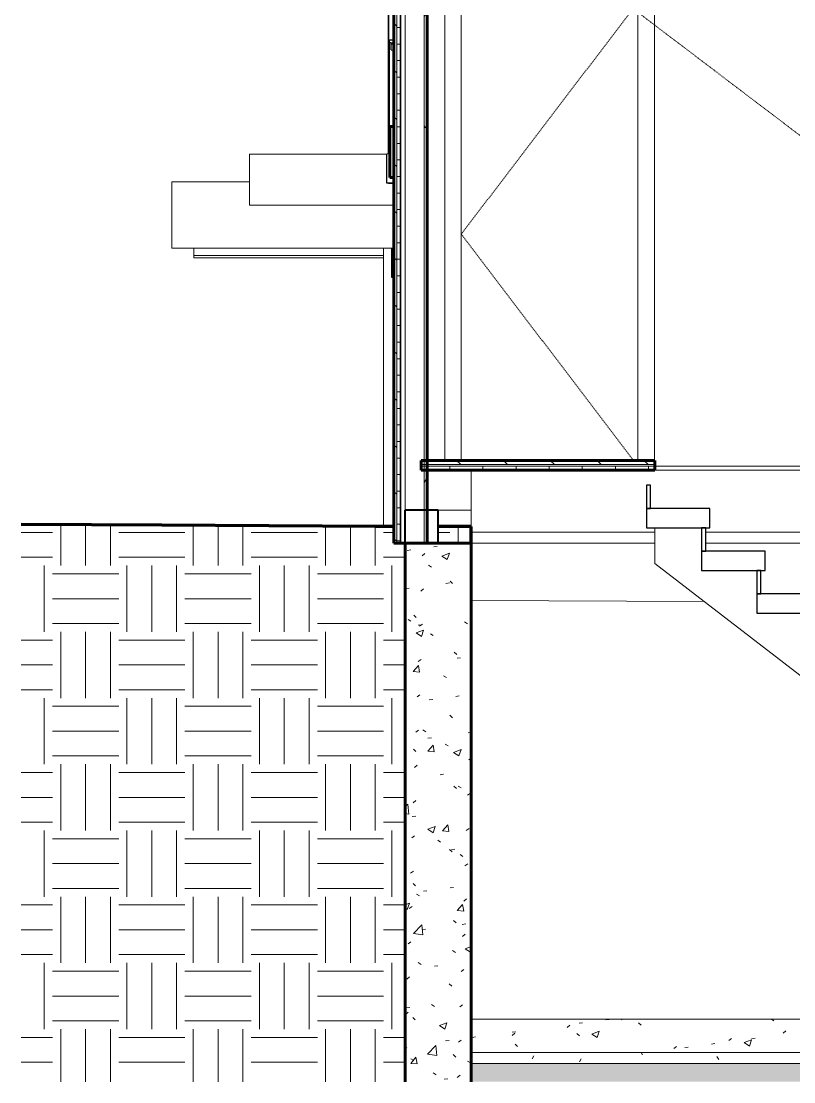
# Model space of a CAD drawing. Header units: inches. Extents: x 94 to 2128, y -110 to 279.
# Drawn here: x 94.1 to 234.1, y -110.1 to 82.1 of the extents above; entities that cross this region are included whole.
import ezdxf

# ---------------------------------------------------------------- set-up
doc = ezdxf.new("R2010")
doc.units = ezdxf.units.IN
doc.header["$MEASUREMENT"] = 0
doc.linetypes.add('Dash 1_16_', pattern=[0.125, 0.0625, -0.0625])
doc.linetypes.add('Hidden 1_8_', pattern=[0.1875, 0.125, -0.0625])
for name, color, linetype, lineweight in [('A-DETL-HDLN', 90, 'Hidden 1_8_', 9), ('A-DOOR', 31, 'Continuous', 18), ('A-DOOR-FRAM', 31, 'Continuous', 9), ('A-FLOR', 192, 'Continuous', 18), ('A-FLOR-MCUT', 51, 'Continuous', 18), ('A-FLOR-PATT', 8, 'Continuous', 60), ('A-GLAZ', 151, 'Continuous', 18), ('A-ROOF', 132, 'Continuous', 18), ('A-WALL', 113, 'Continuous', 18), ('A-WALL-PATT', 111, 'Continuous', 18), ('C-BLDG-PADS', 91, 'Continuous', 9), ('C-TOPO', 7, 'Continuous', 9), ('I-WALL', 2, 'Continuous', 18), ('Q-CASE', 31, 'Continuous', 9), ('S-BEAM', 12, 'Continuous', 9), ('S-FNDN', 32, 'Continuous', 18), ('S-STRS', 31, 'Continuous', 9)]:
    doc.layers.add(name, color=color, linetype=linetype, lineweight=lineweight)
pattern_1 = [(135, (267.742, 68.948), (-4.24264, -4.24264), [])]
pattern_2 = [(50, (267.742, 68.948), (13.77135, -1.20496), [1.44, -15.84]), (355, (267.742, 68.948), (-2.6644, 14.4422), [1.152, -12.672]), (100.451, (268.889, 68.847), (11.1071, 13.2374), [1.224, -13.462]), (46.184, (267.742, 72.788), (20.4913, -3.1779), [2.16, -23.76]), (96.636, (269.449, 72.523), (17.9459, 18.7032), [1.836, -20.193]), (351.184, (267.742, 72.788), (17.9454, 18.7026), [1.728, -19.008]), (21, (269.662, 71.828), (11.4605, -7.73037), [1.44, -15.84]), (326, (269.662, 71.828), (4.67135, 13.92315), [1.152, -12.672]), (71.451, (270.617, 71.184), (16.1321, 6.19284), [1.224, -13.462]), (37.5, (267.742, 68.948), (0.23312, 6.39175), [0.634, -11.885, 0.634, -12.23, -12.72]), (37.5, (267.742, 68.948), (0.23312, 6.39175), [-25.382, 0.634, -12.086]), (7.5, (267.742, 68.948), (5.05073, 7.57304), [0.634, -6.701, 0.634, -11.597, -4.848]), (7.5, (267.742, 68.948), (5.05073, 7.57304), [-19.565, 0.634, -4.214]), (327.5, (263.46, 68.948), (10.24958, -0.43289), [0.634, -4.166, 0.634, -14.342, -19.872]), (327.5, (263.46, 68.948), (10.24958, -0.43289), [-19.776, 0.634, -19.238]), (317.5, (261.54, 68.948), (11.1974, 1.92214), [0.634, -5.606, 0.634, -9.312, -14.112]), (317.5, (261.54, 68.948), (11.1974, 1.92214), [-16.186, 0.634, -13.478])]
pattern_3 = [(0, (267.742, 68.948), (15.36, 3.84), [0.634, -10.886, 0.634, -10.886, -61.44]), (0, (267.742, 68.948), (15.36, 3.84), [-23.04, 0.634, -22.406, 0.634, -10.886, -26.88]), (0, (267.742, 68.948), (15.36, 3.84), [-57.6, 0.634, -7.046, 0.634, -18.566]), (120, (273.502, 70.868), (-11.00554, 11.38215), [0.634, -10.886, 0.634, -10.886, -61.44]), (120, (273.502, 70.868), (-11.00554, 11.38215), [-23.04, 0.634, -22.406, 0.634, -10.886, -26.88]), (120, (273.502, 70.868), (-11.00554, 11.38215), [-57.6, 0.634, -7.046, 0.634, -18.566]), (240, (275.422, 78.548), (-4.35446, -15.22215), [0.634, -10.886, 0.634, -10.886, -61.44]), (240, (275.422, 78.548), (-4.35446, -15.22215), [-23.04, 0.634, -22.406, 0.634, -10.886, -26.88]), (240, (275.422, 78.548), (-4.35446, -15.22215), [-57.6, 0.634, -7.046, 0.634, -18.566])]

# ---------------------------------------------------------------- blocks, each defined once
blk = doc.blocks.new('Single-Flush - 32_ x 84_-320254-Section - East_West - Looking South - Entry')
at = {"layer": 'A-DOOR', "linetype": 'Dash 1_16_', "lineweight": 9}
for p in [(205.82, 85.5), (205.06, 2.5)]:
    blk.add_line(p, (173.82, 43.5), dxfattribs=at)
at = {"layer": 'A-DOOR-FRAM'}
for p, q in [((170.82, 87.87), (170.82, 2.5)), ((208.82, 2.5), (208.82, 87.87)), ((173.82, 2.5), (173.82, 85.5)), ((173.82, 85.5), (205.82, 85.5)), ((205.82, 85.5), (205.82, 2.5))]:
    blk.add_line(p, q, dxfattribs=at)
blk = doc.blocks.new('Walls 4 - Walls 1-420947-Section - East_West - Looking South - Entry')
at = {"layer": 'A-WALL', "lineweight": 60}
for p, q in [((160.88, 63), (160.88, 53.75)), ((161.63, 63), (160.88, 63)), ((161.63, 53.75), (161.63, 63)), ((160.88, 53.75), (161.63, 53.75))]:
    blk.add_line(p, q, dxfattribs=at)
blk = doc.blocks.new('Dimension Lumber - 6_x6_-560233-Section - East_West - Looking South - Entry')
at = {"layer": 'S-BEAM', "lineweight": 40}
for p, q in [((169.63, -6.5), (163.63, -6.5)), ((163.63, -6.5), (163.63, -12.5)), ((169.63, -12.5), (169.63, -6.5)), ((163.63, -12.5), (169.63, -12.5))]:
    blk.add_line(p, q, dxfattribs=at)
blk = doc.blocks.new('Dimension Lumber - 6_x6_-560046-Section - East_West - Looking South - Entry')
at = {"layer": 'S-BEAM'}
for p, q in [((169.63, -6.5), (175.63, -6.5)), ((341.13, -6.5), (354.88, -6.5)), ((356.38, -6.5), (370.88, -6.5)), ((372.38, -6.5), (386.88, -6.5)), ((388.38, -6.5), (402.88, -6.5)), ((404.38, -6.5), (414.38, -6.5))]:
    blk.add_line(p, q, dxfattribs=at)
blk = doc.blocks.new('W-Wide Flange - W10X26-1172307-Section - East_West - Looking South - Entry')
at = {"layer": 'S-BEAM'}
for p, q in [((125.38, 40.26), (125.38, 41)), ((125.38, 39.64), (125.38, 40.26)), ((125.38, 39.2), (125.38, 39.64)), ((125.38, 39.64), (159.76, 39.64)), ((125.38, 39.2), (159.76, 39.2))]:
    blk.add_line(p, q, dxfattribs=at)
blk = doc.blocks.new('Casework 13 - Casework 5-856016-Section - East_West - Looking South - Entry')
at = {"layer": 'Q-CASE'}
for p, q in [((121.38, 41), (121.38, 53)), ((135.44, 53), (121.38, 53)), ((159.76, 41), (121.38, 41))]:
    blk.add_line(p, q, dxfattribs=at)
blk = doc.blocks.new('Casework 17 - Casework 16-856375-Section - East_West - Looking South - Entry')
at = {"layer": 'Q-CASE'}
for q in [(161.57, 41), (159.76, -9.44)]:
    blk.add_line((159.76, 41), q, dxfattribs=at)
blk = doc.blocks.new('Window-Awning-Andersen-400_Series - 28-3_8_ x 20-1_2_-1121858-Section - East_West - Looking South - Entry')
at = {"layer": 'A-GLAZ', "lineweight": 30}
for p, q in [((160.38, 84.25), (161.63, 84.25)), ((160.63, 58.12), (160.63, 84.25)), ((160.63, 84.25), (161.63, 84.25)), ((160.63, 83.75), (160.63, 83.38)), ((160.63, 83.38), (160.63, 78.5)), ((160.63, 78.5), (160.82, 78.5)), ((160.82, 58.25), (160.82, 78.75)), ((160.82, 78.75), (161.63, 78.75)), ((160.82, 78.75), (161.63, 78.75)), ((161.06, 78.19), (160.82, 78.19)), ((161.06, 78.19), (161.06, 78.1)), ((161.57, 78.1), (161.06, 78.1)), ((161.13, 78), (161.32, 78)), ((161.13, 76.92), (161.13, 78)), ((161.13, 76.92), (161.41, 76.86)), ((161.32, 78), (161.57, 77.88)), ((161.41, 76.86), (161.41, 76.63)), ((161.57, 76.86), (161.41, 76.86)), ((161.41, 76.63), (161.57, 76.53)), ((160.32, 58.06), (160.82, 58.15)), ((160.32, 52.75), (160.32, 58.06)), ((160.82, 58.15), (160.63, 58.12)), ((160.88, 58.69), (160.82, 58.69)), ((160.88, 58.25), (160.82, 58.25)), ((160.82, 58.25), (160.88, 58.25)), ((160.82, 58.25), (160.82, 58.15)), ((160.82, 58.15), (160.82, 58.25)), ((161.57, 52.75), (160.32, 52.75)), ((160.63, 52.75), (161.57, 52.75))]:
    blk.add_line(p, q, dxfattribs=at)
blk = doc.blocks.new('LVL-Laminated Veneer Lumber - LVL 3 1_2x11 1_4_-1199590-Section - East_West - Looking South - Entry')
at = {"layer": 'S-BEAM'}
for p, q in [((175.63, -9.47), (175.63, 0.75)), ((208.88, 0.75), (337.63, 0.75)), ((175.63, -10.5), (208.88, -10.5)), ((218.13, -10.5), (337.63, -10.5))]:
    blk.add_line(p, q, dxfattribs=at)
blk = doc.blocks.new('Window-Awning-Andersen-400_Series - 31-1_2_ x 31-1_2_-V6-Section - East_West - Looking South - Entry')
at = {"layer": 'A-GLAZ', "lineweight": 30}
for p, q in [((161.32, 78.13), (161.63, 78.13)), ((161.57, 63), (161.57, 78.13)), ((161.57, 78.13), (161.63, 78.13)), ((161.57, 77.63), (161.57, 77.25)), ((161.57, 77.25), (161.57, 72.38)), ((161.57, 72.38), (161.63, 72.38)), ((161.57, 40.99), (161.57, 53.75)), ((161.26, 40.94), (161.63, 41)), ((161.26, 35.63), (161.26, 40.94)), ((161.63, 41), (161.57, 40.99)), ((161.63, 35.63), (161.26, 35.63)), ((161.57, 35.63), (161.63, 35.63))]:
    blk.add_line(p, q, dxfattribs=at)

msp = doc.modelspace()

# ---------------------------------------------------------------- hatches: boundary and pattern name
at = {"layer": 'A-FLOR-PATT', "lineweight": 9}
h = msp.add_hatch(dxfattribs=at)
h.set_pattern_fill('FP_4', color=256, style=0, pattern_type=2)
h.set_pattern_definition(pattern_1)
h.paths.add_polyline_path([(166.57127, 1.75), (208.88241, 1.75), (208.88241, 2.5), (166.57127, 2.5)], flags=0)
h.paths.add_polyline_path([(422.88241, 1.75), (422.88241, 2.5), (337.63241, 2.5), (337.63241, 1.75), (422.60169, 1.75)], flags=0)
h = msp.add_hatch(dxfattribs=at)
h.set_pattern_fill('FP_3', color=256, style=0, pattern_type=2)
h.set_pattern_definition([(90, (267.742, 68.948), (-6, 4e-16), [])])
h.paths.add_polyline_path([(422.60169, 0.75), (422.88241, 0.75), (422.88241, 1.5), (337.63241, 1.5), (337.63241, 0.75), (403.27744, 0.75)], flags=0)
h.paths.add_polyline_path([(171.38644, 0.75), (208.88241, 0.75), (208.88241, 1.5), (166.57127, 1.5), (166.57127, 0.75)], flags=0)
at = {"layer": 'A-WALL-PATT', "lineweight": 9}
h = msp.add_hatch(dxfattribs=at)
h.set_pattern_fill('FP_4', color=256, style=0, pattern_type=2)
h.set_pattern_definition(pattern_1)
h.paths.add_polyline_path([(161.63241, -12.5), (162.13241, -12.5), (162.13241, 96.5), (161.63241, 96.5), (161.63241, -1.69196)], flags=0)
h = msp.add_hatch(dxfattribs=at)
h.set_pattern_fill('FP_7', color=256, style=0, pattern_type=2)
h.set_pattern_definition([(0, (267.742, 68.948), (0, 3), []), (90, (267.742, 68.948), (-3, 2e-16), [])])
h.paths.add_polyline_path([(162.13241, -12.5), (162.88241, -12.5), (162.88241, 96.5), (162.13241, 96.5), (162.13241, -1.69196)], flags=0)
h = msp.add_hatch(dxfattribs=at)
h.set_pattern_fill('FP_2', color=256, style=0, pattern_type=2)
h.set_pattern_definition(pattern_3)
h.paths.add_polyline_path([(167.13241, -12.5), (167.63241, -12.5), (167.63241, 96.5), (167.13241, 96.5), (167.13241, -1.69196)], flags=0)
h = msp.add_hatch(dxfattribs=at)
h.set_pattern_fill('FP_8', color=256, style=0, pattern_type=2)
h.set_pattern_definition(pattern_2)
h.paths.add_polyline_path([(175.63241, -110.07496), (175.63241, -12.5), (163.63241, -12.5), (163.63241, -110.07496), (171.38644, -110.07496)], flags=0)
at = {"layer": 'C-BLDG-PADS'}
h = msp.add_hatch(dxfattribs=at)
h.set_pattern_fill('FP_8', color=256, style=0, pattern_type=2)
h.set_pattern_definition(pattern_2)
h.paths.add_polyline_path([(287.33194, -104.75), (414.38241, -104.75), (414.38241, -98.75), (175.63241, -98.75), (175.63241, -104.75), (248.68344, -104.75)], flags=0)
h = msp.add_hatch(dxfattribs=at)
h.set_pattern_fill('FP_2', color=256, style=0, pattern_type=2)
h.set_pattern_definition(pattern_3)
h.paths.add_polyline_path([(403.27744, -106.75), (414.38241, -106.75), (414.38241, -104.75), (175.63241, -104.75), (175.63241, -106.75), (325.98044, -106.75)], flags=0)
h = msp.add_hatch(dxfattribs=at)
h.set_pattern_fill('FP_6', color=256, style=0, pattern_type=2)
h.set_pattern_definition([(0, (267.742, 68.948), (7.68, 1.92), [0.634, -5.126, 0.634, -5.126, -30.72]), (0, (267.742, 68.948), (7.68, 1.92), [-11.52, 0.634, -10.886, 0.634, -5.126, -13.44]), (0, (267.742, 68.948), (7.68, 1.92), [-28.8, 0.634, -3.206, 0.634, -8.966]), (120, (270.622, 69.908), (-5.502769, 5.691075), [0.634, -5.126, 0.634, -5.126, -30.72]), (120, (270.622, 69.908), (-5.502769, 5.691075), [-11.52, 0.634, -10.886, 0.634, -5.126, -13.44]), (120, (270.622, 69.908), (-5.502769, 5.691075), [-28.8, 0.634, -3.206, 0.634, -8.966]), (240, (271.582, 73.748), (-2.177231, -7.611075), [0.634, -5.126, 0.634, -5.126, -30.72]), (240, (271.582, 73.748), (-2.177231, -7.611075), [-11.52, 0.634, -10.886, 0.634, -5.126, -13.44]), (240, (271.582, 73.748), (-2.177231, -7.611075), [-28.8, 0.634, -3.206, 0.634, -8.966])])
h.paths.add_polyline_path([(287.33194, -110.07496), (414.38241, -110.07496), (414.38241, -106.75), (175.63241, -106.75), (175.63241, -110.07496), (248.68344, -110.07496)], flags=0)
at = {"layer": 'C-TOPO'}
h = msp.add_hatch(dxfattribs=at)
h.set_pattern_fill('FP_5', color=256, style=0, pattern_type=2)
h.set_pattern_definition([(0, (267.742, 68.948), (12, 12), [12, -12]), (0, (267.742, 73.448), (12, 12), [12, -12]), (0, (267.742, 77.948), (12, 12), [12, -12]), (90, (269.242, 79.448), (-12, 12), [12, -12]), (90, (273.742, 79.448), (-12, 12), [12, -12]), (90, (278.242, 79.448), (-12, 12), [12, -12])])
h.paths.add_polyline_path([(163.63241, -110.07496), (163.63241, -12.5), (161.63241, -12.5), (161.63241, -9.43897), (158.31959, -9.4323), (119.56612, -9.1937), (94.08944, -9.07692), (94.08944, -110.07496), (159.87416, -110.07496)], flags=0)
h.paths.add_polyline_path([(169.63241, -12.5), (175.63241, -12.5), (175.63241, -9.46714), (169.63241, -9.45507)], flags=0)

# ---------------------------------------------------------------- linework, layer by layer
at = {"layer": 'A-DETL-HDLN'}
msp.add_line((199.51499, 88.5), (337.50751, -16.32124), dxfattribs=at)
at = {"layer": 'A-FLOR', "lineweight": 60}
for p, q in [((208.88241, 2.5), (166.57127, 2.5)), ((166.57127, 2.5), (166.57127, 0.75)), ((208.88241, 0.75), (208.88241, 2.5)), ((166.57127, 0.75), (208.88241, 0.75))]:
    msp.add_line(p, q, dxfattribs=at)
at = {"layer": 'A-FLOR'}
msp.add_line((337.63241, 0.75), (208.88241, 0.75), dxfattribs=at)
at = {"layer": 'A-FLOR-MCUT'}
for p, q in [((208.88241, 1.75), (166.57127, 1.75)), ((208.88241, 1.5), (166.57127, 1.5))]:
    msp.add_line(p, q, dxfattribs=at)
at = {"layer": 'A-ROOF'}
for p, q in [((135.44268, 48.75), (135.44268, 58)), ((160.31991, 58), (135.44268, 58)), ((161.57041, 48.75), (135.44268, 48.75))]:
    msp.add_line(p, q, dxfattribs=at)
at = {"layer": 'A-WALL', "lineweight": 60}
for p, q in [((161.63241, 195.25), (161.63241, -12.5)), ((167.63241, -12.5), (167.63241, 96.5)), ((161.63241, -12.5), (167.63241, -12.5))]:
    msp.add_line(p, q, dxfattribs=at)
at = {"layer": 'A-WALL'}
for p, q in [((162.13241, 195.25), (162.13241, -12.5)), ((162.88241, 195.25), (162.88241, -12.5)), ((163.63241, 195.25), (163.63241, -12.5)), ((167.13241, 194.625), (167.13241, -12.5))]:
    msp.add_line(p, q, dxfattribs=at)
at = {"layer": 'C-BLDG-PADS', "lineweight": 18}
msp.add_line((414.38241, -98.75), (175.63241, -98.75), dxfattribs=at)
at = {"layer": 'C-BLDG-PADS'}
for p, q in [((414.38241, -104.75), (175.63241, -104.75)), ((414.38241, -106.75), (175.63241, -106.75))]:
    msp.add_line(p, q, dxfattribs=at)
at = {"layer": 'C-TOPO', "lineweight": 80}
for p, q in [((119.56612, -9.1937), (94.08944, -9.07692)), ((158.31959, -9.4323), (119.56612, -9.1937)), ((161.63241, -9.43897), (158.31959, -9.4323)), ((175.63241, -9.46714), (169.63241, -9.45507)), ((175.63241, -12.5), (175.63241, -9.46714))]:
    msp.add_line(p, q, dxfattribs=at)
at = {"layer": 'C-TOPO'}
for p, q in [((119.56612, -9.1937), (94.08944, -9.07692)), ((158.31959, -9.4323), (119.56612, -9.1937)), ((158.31959, -9.4323), (161.63241, -9.43897)), ((169.63241, -9.45507), (175.63241, -9.46714)), ((175.63241, -9.46714), (175.63241, -12.5)), ((175.63241, -22.89078), (217.83819, -23.05224)), ((175.63241, -22.89078), (217.83819, -23.05224))]:
    msp.add_line(p, q, dxfattribs=at)
at = {"layer": 'I-WALL'}
msp.add_line((208.88241, 1.5), (337.13241, 1.5), dxfattribs=at)
at = {"layer": 'S-FNDN', "lineweight": 60}
for p, q in [((163.63241, -12.5), (163.63241, -110.07496)), ((175.63241, -12.5), (167.63241, -12.5)), ((175.63241, -110.07496), (175.63241, -12.5))]:
    msp.add_line(p, q, dxfattribs=at)
at = {"layer": 'S-FNDN'}
for p, q in [((208.88241, -12.5), (175.63242, -12.5)), ((243.8126, -12.5), (218.13241, -12.5))]:
    msp.add_line(p, q, dxfattribs=at)
at = {"layer": 'S-STRS', "lineweight": 30}
for p, q in [((208.13241, -2), (207.38241, -2)), ((207.38241, -2), (207.38241, -6.21154)), ((208.13241, -6.21154), (208.13241, -2)), ((207.38241, -6.21154), (208.13241, -6.21154)), ((218.88241, -6.21154), (207.38241, -6.21154)), ((207.38241, -6.21154), (207.38241, -9.71154)), ((218.88241, -9.71154), (218.88241, -6.21154)), ((207.38241, -9.71154), (218.88241, -9.71154)), ((218.13241, -9.71154), (217.38241, -9.71154)), ((217.38241, -9.71154), (217.38241, -13.92308)), ((218.13241, -13.92308), (218.13241, -9.71154)), ((228.88241, -13.92308), (217.38241, -13.92308)), ((217.38241, -13.92308), (217.38241, -17.42308)), ((217.38241, -13.92308), (218.13241, -13.92308)), ((228.88241, -17.42308), (228.88241, -13.92308)), ((217.38241, -17.42308), (228.88241, -17.42308)), ((228.13241, -17.42308), (227.38241, -17.42308)), ((227.38241, -17.42308), (227.38241, -21.63462)), ((228.13241, -21.63462), (228.13241, -17.42308)), ((238.88241, -21.63462), (227.38241, -21.63462)), ((227.38241, -21.63462), (227.38241, -25.13462)), ((227.38241, -21.63462), (228.13241, -21.63462)), ((227.38241, -25.13462), (238.88241, -25.13462))]:
    msp.add_line(p, q, dxfattribs=at)
at = {"layer": 'S-STRS'}
for p, q in [((208.88241, -16.14596), (208.88241, -9.71154)), ((315.99988, -98.75), (208.88241, -16.14596))]:
    msp.add_line(p, q, dxfattribs=at)

# ---------------------------------------------------------------- block references
at = {"layer": 'A-DOOR'}
msp.add_blockref('Single-Flush - 32_ x 84_-320254-Section - East_West - Looking South - Entry', (0, 0), dxfattribs=at)
at = {"layer": 'A-GLAZ'}
for name in ['Window-Awning-Andersen-400_Series - 28-3_8_ x 20-1_2_-1121858-Section - East_West - Looking South - Entry', 'Window-Awning-Andersen-400_Series - 31-1_2_ x 31-1_2_-V6-Section - East_West - Looking South - Entry']:
    msp.add_blockref(name, (0, 0), dxfattribs=at)
at = {"layer": 'A-WALL'}
msp.add_blockref('Walls 4 - Walls 1-420947-Section - East_West - Looking South - Entry', (0, 0), dxfattribs=at)
at = {"layer": 'Q-CASE'}
for name in ['Casework 13 - Casework 5-856016-Section - East_West - Looking South - Entry', 'Casework 17 - Casework 16-856375-Section - East_West - Looking South - Entry']:
    msp.add_blockref(name, (0, 0), dxfattribs=at)
at = {"layer": 'S-BEAM'}
for name in ['W-Wide Flange - W10X26-1172307-Section - East_West - Looking South - Entry', 'LVL-Laminated Veneer Lumber - LVL 3 1_2x11 1_4_-1199590-Section - East_West - Looking South - Entry', 'Dimension Lumber - 6_x6_-560233-Section - East_West - Looking South - Entry', 'Dimension Lumber - 6_x6_-560046-Section - East_West - Looking South - Entry']:
    msp.add_blockref(name, (0, 0), dxfattribs=at)

doc.saveas('drawing.dxf')
